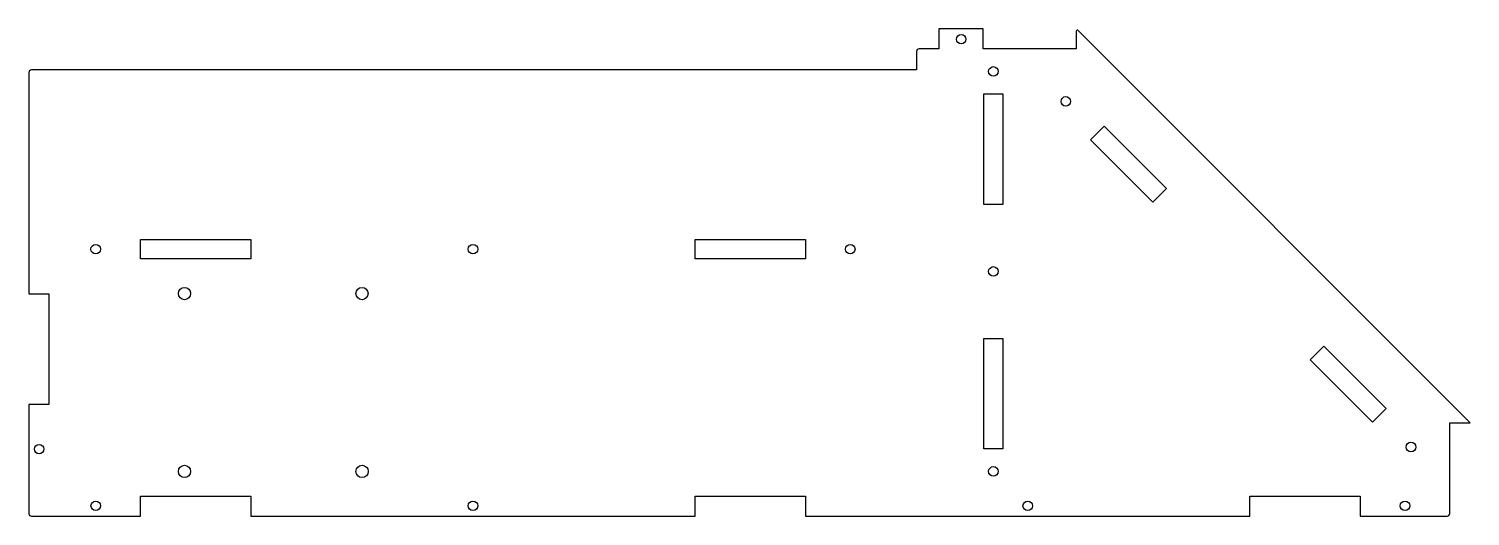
# Model space of a CAD drawing. Header units: millimetres. Extents: x 0 to 325, y 0 to 110.
import ezdxf

# ---------------------------------------------------------------- set-up
doc = ezdxf.new("R2010")
doc.units = ezdxf.units.MM
doc.layers.add('CUTOUTS', color=1, linetype='CONTINUOUS')
doc.layers.add('PERIMETER', color=5, linetype='CONTINUOUS')

msp = doc.modelspace()

# ---------------------------------------------------------------- linework, layer by layer
at = {"layer": 'CUTOUTS'}
for points in [[(219.42, 94.92), (219.42, 70.08), (215.07, 70.08), (215.07, 94.92)], [(253.18, 70.56), (239.14, 84.6), (242.22, 87.68), (256.25, 73.64)], [(25.08, 62.17), (49.92, 62.17), (49.92, 57.82), (25.08, 57.82)], [(150.07, 57.82), (150.07, 62.17), (174.93, 62.17), (174.93, 57.82)], [(219.42, 39.93), (219.42, 15.07), (215.07, 15.07), (215.07, 39.93)], [(305.75, 24.14), (302.68, 21.07), (288.64, 35.1), (291.72, 38.18)]]:
    msp.add_lwpolyline(points, close=True, dxfattribs=at)
for centre, radius in [((210, 107.25), 1.07), ((217.25, 100), 1.07), ((233.56, 93.26), 1.07), ((15, 60), 1.08), ((100, 60), 1.07), ((185, 60), 1.08), ((217.25, 55), 1.07), ((35, 50), 1.38), ((75, 50), 1.37), ((311.34, 15.48), 1.08), ((2.25, 15), 1.07), ((35, 10), 1.38), ((75, 10), 1.38), ((217.25, 10), 1.07), ((15, 2.25), 1.07), ((100, 2.25), 1.07), ((225, 2.25), 1.08), ((310, 2.25), 1.07)]:
    msp.add_circle(centre, radius, dxfattribs=at)
at = {"layer": 'PERIMETER'}
msp.add_lwpolyline([(-0.08, 25.08), (-0.08, 0.5, 0.414214), (0.5, -0.08), (25.08, -0.08), (25.08, 4.42), (49.92, 4.42), (49.92, -0.08), (150.07, -0.08), (150.07, 4.42), (174.93, 4.42), (174.93, -0.08), (275.07, -0.08), (275.07, 4.42), (299.93, 4.42), (299.93, -0.08), (319.5, -0.08, 0.414214), (320.07, 0.5), (320.07, 20.92), (324.68, 20.92), (236.39, 109.21, 0.668179), (235.93, 109.02), (235.93, 105.08), (214.98, 105.08), (214.98, 109.57), (204.93, 109.57), (204.93, 105.08), (200.5, 105.08, 0.414214), (199.93, 104.5), (199.93, 100.33), (0.5, 100.33, 0.414214), (-0.08, 99.75), (-0.08, 49.92), (4.42, 49.92), (4.42, 25.08)], format="xyb", close=True, dxfattribs=at)

doc.saveas('drawing.dxf')
